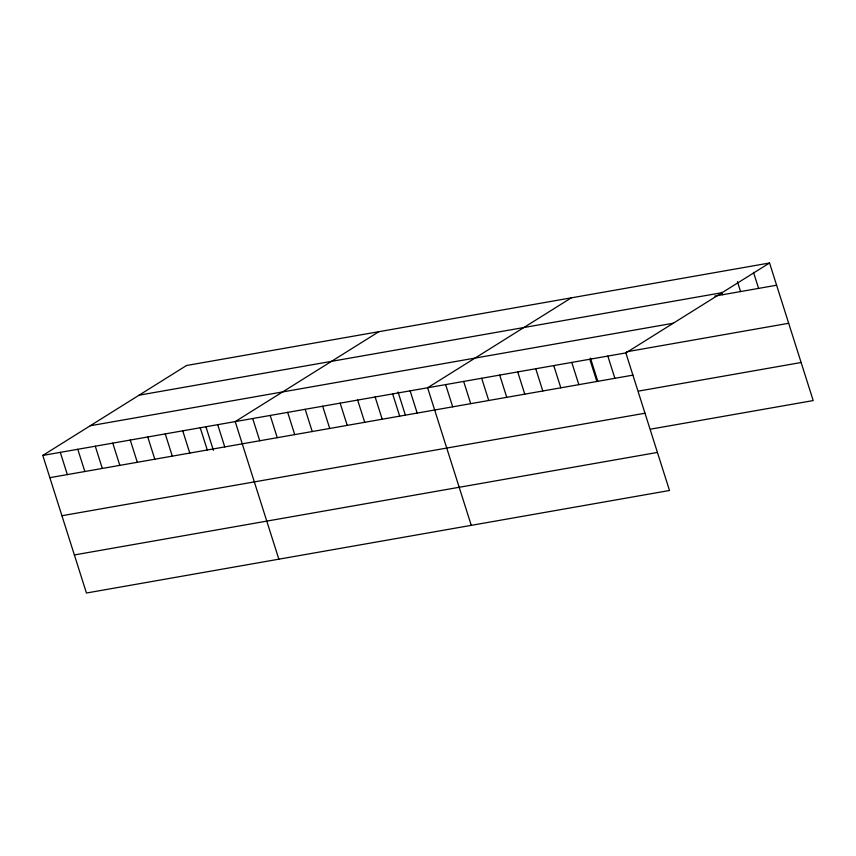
<?xml version="1.0" encoding="UTF-8"?>
<svg xmlns="http://www.w3.org/2000/svg" width="856" height="856" viewBox="0 0 856 856"><rect width="100%" height="100%" fill="white"/><g stroke="black" fill="none" stroke-linecap="round" stroke-linejoin="round"><path stroke-width="1.28" d="M769.555 262.985L625.854 352.907L669.499 490.488L86.445 593.015L42.8 455.435L186.501 365.512L769.555 262.985L813.2 400.565L651.009 429.081M378.908 331.679L235.207 421.601L278.853 559.182M571.316 297.845L427.615 387.768L471.26 525.349M139.079 395.183L722.132 292.666M714.824 296.09L776.617 285.219M90.222 425.764L673.276 323.236M626.496 351.805L788.686 323.279M42.8 455.435L625.854 352.907M49.851 477.669L632.905 375.142M638.929 391.021L801.13 362.505M61.932 515.729L644.985 413.213M74.365 554.945L657.419 452.428M753.494 272.336L758.587 288.386M737.433 281.678L740.568 291.564M721.758 292.26L722.55 294.731M607.835 356.085L614.886 378.309M590.447 358.14L597.83 381.423M589.816 359.252L596.867 381.487M571.787 362.42L578.838 384.654M553.768 365.587L560.819 387.822M535.749 368.754L542.8 390.989M517.72 371.921L524.782 394.156M499.701 375.099L506.752 397.323M481.682 378.266L488.733 400.501M463.663 381.434L470.714 403.668M445.634 384.601L452.696 406.835M410.12 390.85L417.182 413.084M398.04 391.973L405.423 415.256M392.637 393.921L399.688 416.155M375.142 397.002L382.193 419.226M357.648 400.073L364.699 422.308M340.153 403.144L347.215 425.379M322.669 406.226L329.721 428.46M305.175 409.296L312.226 431.531M287.68 412.378L294.731 434.613M270.196 415.449L277.248 437.684M252.702 418.531L259.753 440.765M217.713 424.683L224.764 446.918M206.018 427.037L213.401 450.32M200.229 427.754L207.28 449.989M182.735 430.836L189.786 453.059M165.24 433.906L172.291 456.141M147.746 436.977L154.808 459.212M130.262 440.059L137.313 462.294M112.767 443.13L119.819 465.364M95.273 446.211L102.324 468.446M77.778 449.282L84.84 471.517M60.295 452.364L67.346 474.599"/></g></svg>
